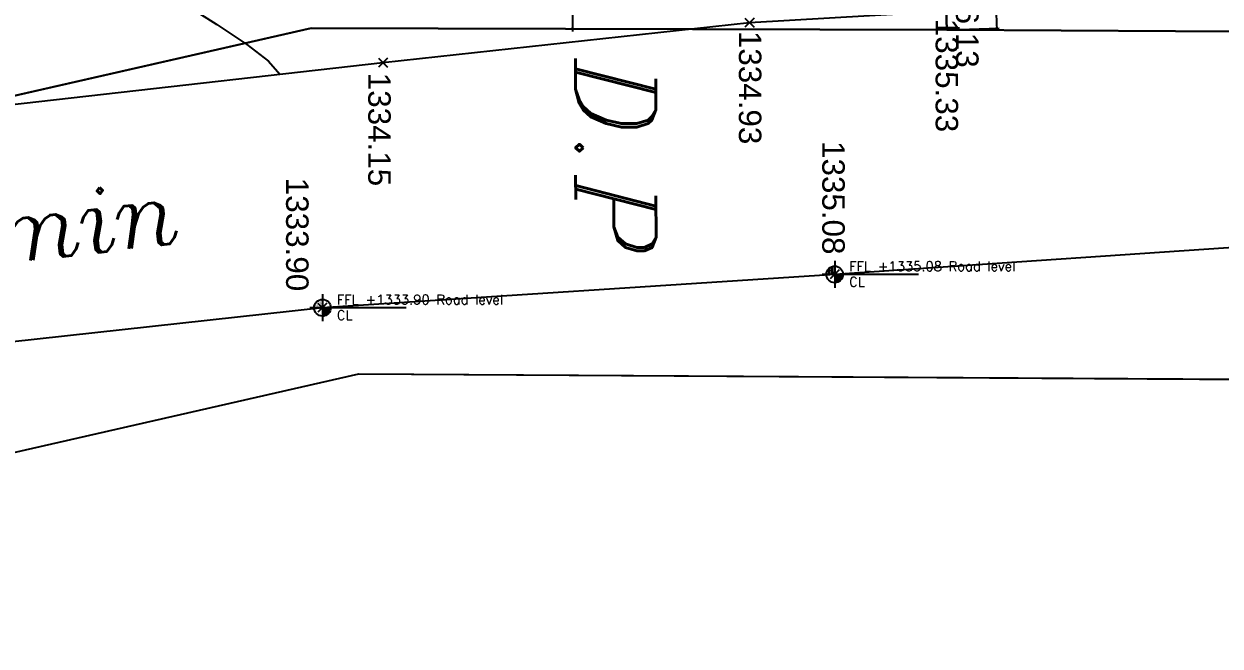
# Model space of a CAD drawing. Header units: centimetres. Extents: x 96271 to 179142, y 9855 to 112216.
# Drawn here: x 139344 to 141579, y 79700 to 80863 of the extents above; entities that cross this region are included whole.
import ezdxf
from ezdxf.enums import TextEntityAlignment as Align

# ---------------------------------------------------------------- set-up
doc = ezdxf.new("R2010")
doc.units = ezdxf.units.CM
doc.header["$LTSCALE"] = 100
doc.header["$MEASUREMENT"] = 0
doc.header["$PDSIZE"] = 0.2
doc.layers.get('0').update_dxf_attribs({"linetype": 'CONTINUOUS'})
doc.layers.get('DEFPOINTS').update_dxf_attribs({"linetype": 'CONTINUOUS'})
for name, color, linetype in [('A-Dim', 2, 'CONTINUOUS'), ('A-Otln-Lot Limit', 4, 'CONTINUOUS'), ('asphalt er', 8, 'CONTINUOUS'), ('C-TOPO-MINR', 145, 'CONTINUOUS'), ('LIM-1441', 7, 'CONTINUOUS'), ('NUMEROPARCELLE', 7, 'CONTINUOUS'), ('plan-elevation level', 7, 'CONTINUOUS'), ('V-NODE', 1, 'CONTINUOUS'), ('V-NODE-TEXT', 11, 'CONTINUOUS')]:
    doc.layers.add(name, color=color, linetype=linetype)
doc.layers.add('cadre', color=7, linetype='CONTINUOUS', lineweight=0)
doc.styles.add('I', font='ITALICC.SHX')
doc.styles.add('ROMAND', font='romand.shx', dxfattribs={"height": 10})
doc.styles.get("Standard").update_dxf_attribs({"font": 'arial.ttf'})
doc.styles.add('style', font='italicc.shx', dxfattribs={"height": 2})
doc.dimstyles.new('1-50', dxfattribs={"dimtxt": 11.25, "dimasz": 5, "dimexe": 5, "dimexo": 5, "dimgap": 5, "dimtad": 1, "dimdec": 1, "dimrnd": 0.5, "dimzin": 12, "dimdsep": 46, "dimtxsty": 'Standard', "dimblk": 'ARCHTICK', "dimcen": 0.09, "dimdle": 5, "dimadec": 0, "dimazin": 3, "dimtfac": 1, "dimtdec": 1, "dimtix": 1, "dimtofl": 0, "dimtmove": 1, "dimatfit": 3, "dimfxl": 5, "dimtolj": 1, "dimtzin": 0, "dimarcsym": 0})
pattern_1 = [(90, (894916.29, -703049.082), (14.2875, 7.14375), [0, -14.2875])]

# ---------------------------------------------------------------- blocks, each defined once
blk = doc.blocks.new('A$C5EE75B5F')
at = {"layer": 'asphalt er', "flags": 128}
for points, elevation in [([(92.427, 58.24), (93.024, 49.41), (93.647, 39.834), (94.701, 30.24), (96.907, 19.757), (96.856, 14.577), (93.724, 7.151), (91.021, 2.542)], 1336.096), ([(92.29, 20.742), (90.383, 29.307), (89.067, 40.965), (88.32, 47.818), (87.741, 57.535)], 1326.73)]:
    blk.add_lwpolyline(points, dxfattribs=dict(at, elevation=elevation))
at = {"layer": 'C-TOPO-MINR', "linetype": 'Continuous', "lineweight": -3}
blk.add_lwpolyline([(85.87, 33.919), (86.23, 34.43), (86.631, 35.053), (87.061, 35.753), (87.502, 36.485), (87.938, 37.203), (88.352, 37.863), (88.725, 38.419), (89.042, 38.825), (89.285, 39.037)], dxfattribs=at)
at = {"layer": 'LIM-1441', "color": 1, "elevation": 1345.562}
for points in [[(95.397, 0.011), (99.365, 11.311), (99.971, 18.182), (94.886, 40.515), (95.024, 63.105)], [(88.453, 51.506), (88.518, 62.19)], [(36.854, 49.863), (88.453, 51.506), (88.422, 39.625), (92.101, 23.471), (93.457, 17.516), (93.028, 12.883), (92.182, 10.475), (30.787, 11.689), (29.771, 13.243), (24.777, 18.653), (24.929, 24.436), (25.298, 31.574), (25.57, 38.291), (24.799, 43.04), (29.206, 42.338), (36.853, 49.863)]]:
    blk.add_lwpolyline(points, dxfattribs=at)
at = {"layer": 'V-NODE', "color": 7, "lineweight": -2}
for p, q in [((92.939, 49.325, 1336.756), (93.109, 49.495, 1336.756)), ((92.939, 49.495, 1336.756), (93.109, 49.325, 1336.756)), ((93.007, 49.393, 1335.081), (93.041, 49.427, 1335.081)), ((93.007, 49.427, 1335.081), (93.041, 49.393, 1335.081)), ((88.235, 47.733, 1328.405), (88.405, 47.903, 1328.405)), ((88.235, 47.903, 1328.405), (88.405, 47.733, 1328.405)), ((88.982, 40.88, 1328.405), (89.152, 41.05, 1328.405)), ((88.982, 41.05, 1328.405), (89.152, 40.88, 1328.405)), ((89.05, 40.948, 1334.153), (89.084, 40.982, 1334.153)), ((89.05, 40.982, 1334.153), (89.084, 40.948, 1334.153)), ((93.562, 39.749, 1335.572), (93.732, 39.919, 1335.572)), ((93.562, 39.919, 1335.572), (93.732, 39.749, 1335.572)), ((93.63, 39.817, 1333.897), (93.664, 39.851, 1333.897)), ((93.63, 39.851, 1333.897), (93.664, 39.817, 1333.897))]:
    blk.add_line(p, q, dxfattribs=at)
at = {"layer": 'cadre', "style": 'I', "flags": 4}
blk.add_attdef('NORD', text='', height=0.27, rotation=272.4891, dxfattribs=at).set_placement((17.235, 54.422), align=Align.MIDDLE)
blk.add_attdef('NORD', text='', height=0.27, rotation=272.4891, dxfattribs=at).set_placement((17.235, 54.422), align=Align.MIDDLE)
at = {"layer": 'NUMEROPARCELLE', "style": 'style'}
for s, height, rotation, p in [('D.P', 1.5, 0.1254, (88.987, 44.563, 4009.334)), ('chemin', 1.2, 96.7339, (93.192, 30.751, 2405.6))]:
    blk.add_text(s, height=height, rotation=rotation, dxfattribs=at).set_placement(p)
at = {"layer": 'V-NODE-TEXT', "color": 3, "linetype": 'ByBlock', "char_height": 0.42, "attachment_point": 4}
for s, insert in [('1336.13', (87.041, 51.886)), ('1335.33', (88.247, 51.504)), ('1335.08', (90.532, 49.385)), ('1334.93', (88.473, 47.826)), ('1334.15', (89.256, 40.898)), ('1333.90', (91.219, 39.362))]:
    blk.add_mtext(s, dxfattribs=dict(at, insert=insert))
blk = doc.blocks.new('CL-FFL-PLAN')
at = {"layer": 'plan-elevation level'}
h = blk.add_hatch(dxfattribs=at)
h.set_pattern_fill('DOTS', color=232, scale=9, angle=90, style=0)
h.set_pattern_definition(pattern_1)
h.paths.add_polyline_path([(-1229, 207), (-1229, 50), (-1385, 50, -0.414214)])
h = blk.add_hatch(dxfattribs=at)
h.set_pattern_fill('DOTS', color=232, scale=9, angle=90, style=0)
h.set_pattern_definition(pattern_1)
h.paths.add_polyline_path([(-1229, 50), (-1072, 50, -0.414214), (-1229, -106)])
at = {"layer": 'plan-elevation level', "color": 7, "ltscale": 111}
for p, q in [((-1229, 301), (-1229, -200)), ((337, 50), (-1463, 50))]:
    blk.add_line(p, q, dxfattribs=at)
blk.add_circle((-1229, 50), 156, dxfattribs=at)
at = {"layer": 'plan-elevation level', "color": 111, "ltscale": 111, "style": 'ROMAND'}
for s, p in [('FFL', (-960, 110)), ('CL', (-960, -180))]:
    blk.add_text(s, height=180, dxfattribs=at).set_placement(p)
for tag, p in [('FFL', (-424, 113)), ('CL', (-417, -180))]:
    blk.add_attdef(tag, p, '', height=180, dxfattribs=at)
blk = doc.blocks.new('_ArchTick')
at = {"color": 0, "linetype": 'ByBlock', "const_width": 0.15}
blk.add_lwpolyline([(-0.5, -0.5), (0.5, 0.5)], dxfattribs=at)
blk = doc.blocks.new('*D1396')
at = {"layer": 'A-Dim', "color": 0, "lineweight": -2, "transparency": 16777216}
blk.add_line((140368.9, 81158.9), (140368.9, 80848.9), dxfattribs=at)
at = {"layer": 'DEFPOINTS', "color": 0, "transparency": 16777216}
for p in [(140368.9, 81153.9), (140368.9, 80853.9), (140368.9, 80853.9)]:
    blk.add_point(p, dxfattribs=at)
at = {"layer": 'A-Dim', "color": 0, "lineweight": -2, "transparency": 16777216, "xscale": 5, "yscale": 5, "zscale": 5}
for p, rotation in [((140368.9, 81153.9), 90), ((140368.9, 80853.9), 270)]:
    blk.add_blockref('_ArchTick', p, dxfattribs=dict(at, rotation=rotation))
at = {"layer": 'A-Dim', "color": 0, "transparency": 16777216, "insert": (140358.2, 81003.9), "char_height": 11.25, "attachment_point": 5, "rotation": 90}
blk.add_mtext('\\A1;300', dxfattribs=at)
blk = doc.blocks.new('*D1462')
at = {"color": 0, "lineweight": -2, "transparency": 16777216}
for p, q in [((141070.7, 80952.1), (141163.5, 80955.1)), ((141158.4, 80959.9), (141161.9, 80850.1)), ((141073.9, 80852.3), (141166.7, 80855.3))]:
    blk.add_line(p, q, dxfattribs=at)
at = {"layer": 'DEFPOINTS', "color": 0, "transparency": 16777216}
for p in [(141065.7, 80951.9), (141068.9, 80852.1), (141161.7, 80855.1)]:
    blk.add_point(p, dxfattribs=at)
at = {"color": 0, "lineweight": -2, "transparency": 16777216, "xscale": 5, "yscale": 5, "zscale": 5}
for p, rotation in [((141158.5, 80954.9), 91.82476687715506), ((141161.7, 80855.1), 271.824766877155)]:
    blk.add_blockref('_ArchTick', p, dxfattribs=dict(at, rotation=rotation))
at = {"color": 0, "transparency": 16777216, "insert": (141170.9, 80905.3), "char_height": 11.25, "attachment_point": 5, "rotation": 271.8248}
blk.add_mtext('\\A1;100', dxfattribs=at)

msp = doc.modelspace()

# ---------------------------------------------------------------- linework, layer by layer
at = {"layer": 'A-Otln-Lot Limit'}
for points in [[(136965.712, 80479.123), (137206.535, 80394.564), (137669.865, 80351.712), (139880.741, 80855.19), (141068.865, 80851.94), (140904.471, 86012.018), (140151.894, 86776.773), (140222.083, 87217.518), (139747.22, 87140.456), (139010.375, 87171.007), (138361.687, 87204.5), (137783.533, 87219.682), (137242.113, 86719.747), (137087.264, 86618.541), (136965.712, 80479.08)], [(142638.47, 80992.789), (142137.237, 80845.658), (141068.859, 80852.143)], [(136358.63, 80003.381), (137049.382, 79760.839), (137736.484, 79700.241), (139969.68, 80208.803), (142228.733, 80195.091), (142638.47, 80315.364)]]:
    msp.add_lwpolyline(points, dxfattribs=at)

# ---------------------------------------------------------------- block references
at = {"xscale": 100, "yscale": 100, "zscale": 100, "rotation": 270.0000000000001}
msp.add_blockref('A$C5EE75B5F', (135918.102, 89697.42, -134556.2), dxfattribs=at)
at = {"layer": 'plan-elevation level'}
ref = msp.add_blockref('CL-FFL-PLAN', (140981.859, 80390.009, -946.6), dxfattribs=dict(at, xscale=0.09982510700227937, yscale=0.09982510700227937, zscale=0.09982510700227937))
ref.add_attrib('FFL', '+1335.08 Road level', (140939.536, 80401.242, -946.6), dxfattribs={"layer": '0', "color": 111, "ltscale": 111, "height": 17.96852, "style": 'ROMAND'})
ref = msp.add_blockref('CL-FFL-PLAN', (140024.261, 80327.692, -1132.6), dxfattribs=dict(at, xscale=0.09982510700227937, yscale=0.09982510700227937, zscale=0.09982510700227937))
ref.add_attrib('FFL', '+1333.90 Road level', (139981.938, 80338.925, -1132.6), dxfattribs={"layer": '0', "color": 111, "ltscale": 111, "height": 17.96852, "style": 'ROMAND'})

# ---------------------------------------------------------------- dimensions: what is measured, and where the dimension line sits
dim = msp.add_aligned_dim(p1=(141065.679, 80951.949), p2=(141068.859, 80852.143), distance=92.914, dimstyle='1-50')
dim.commit()
dim.dimension.update_dxf_attribs({"geometry": '*D1462', "text_midpoint": (141170.874, 80905.347)})
at = {"layer": 'A-Dim'}
dim = msp.add_aligned_dim(p1=(140368.921, 81153.856), p2=(140368.921, 80853.855), distance=0, dimstyle='1-50', override={"dimse1": 1, "dimse2": 1}, dxfattribs=at)
dim.commit()
dim.dimension.update_dxf_attribs({"geometry": '*D1396', "text_midpoint": (140358.173, 81003.855)})

doc.saveas('drawing.dxf')
